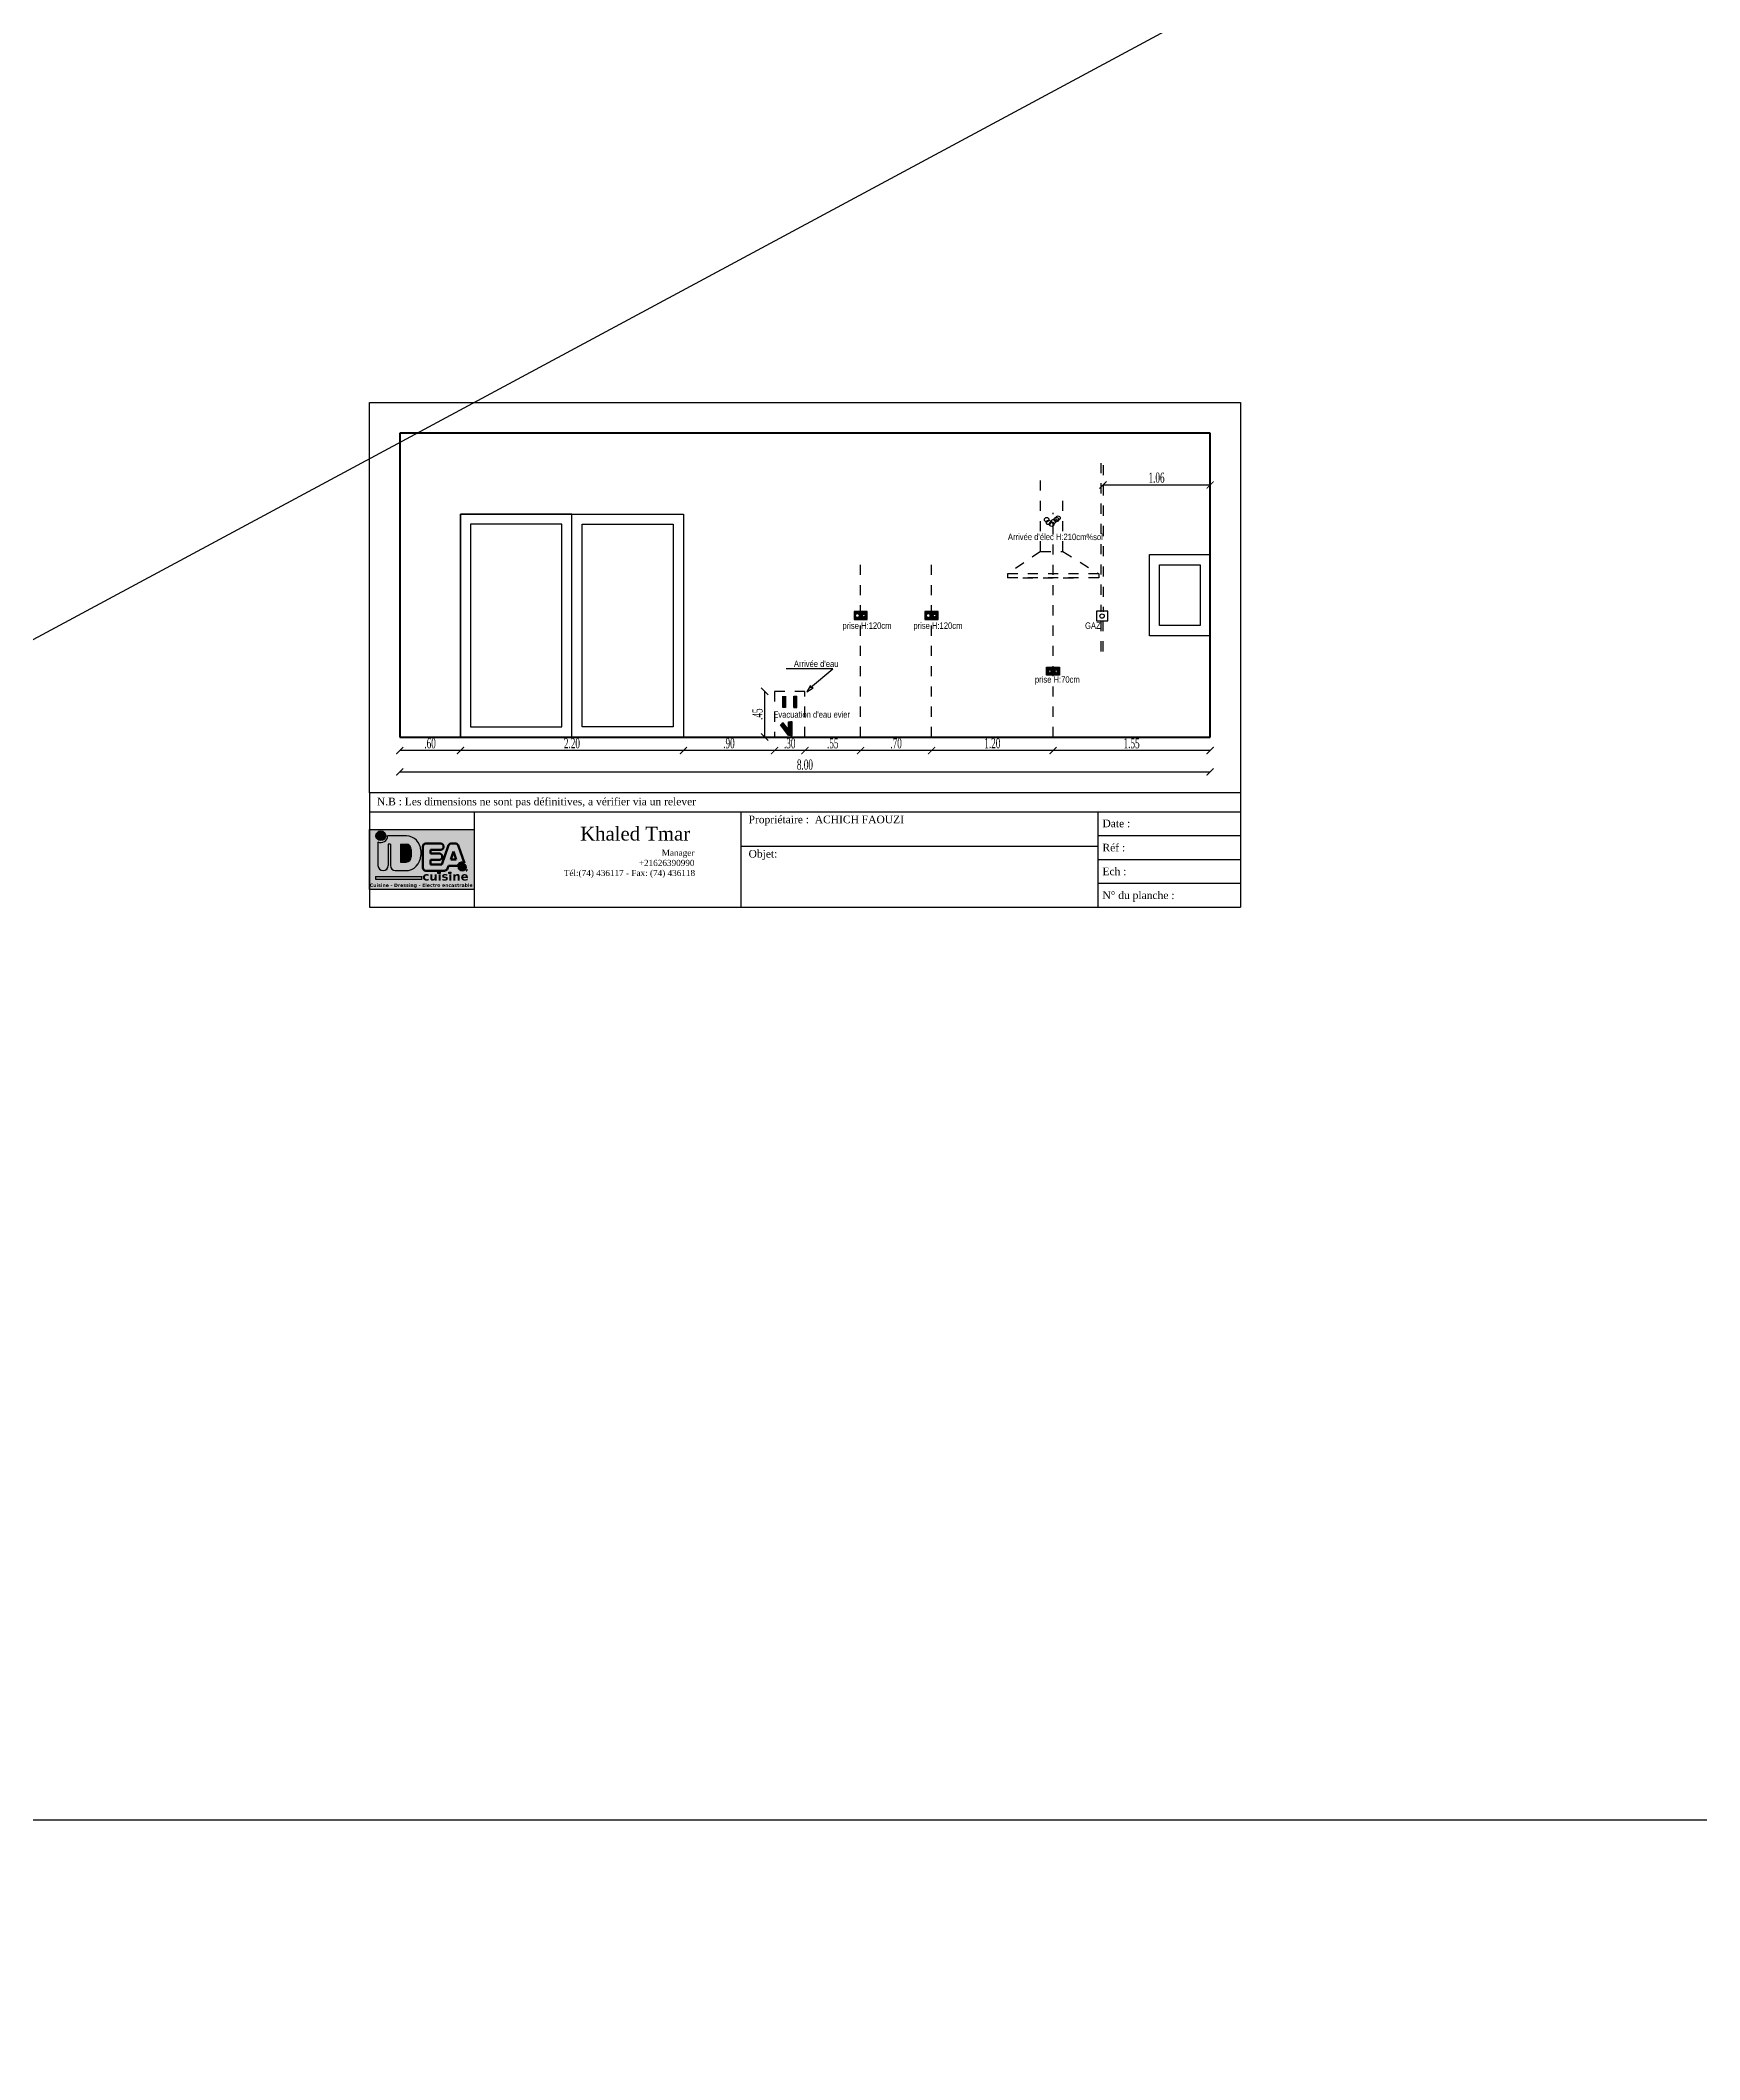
# Model space of a CAD drawing. Header units: inches. Extents: x -90 to 340, y -48 to 179.
# Drawn here: x 143.65 to 160.03, y -5.79 to 14.13 of the extents above; entities that cross this region are included whole.
import ezdxf

# ---------------------------------------------------------------- set-up
doc = ezdxf.new("R2010")
doc.units = ezdxf.units.IN
doc.header["$MEASUREMENT"] = 0
doc.linetypes.add('HIDDEN', pattern=[0.375, 0.25, -0.125])
doc.layers.get('Defpoints').update_dxf_attribs({"lineweight": 15})
doc.layers.add('1', color=7, linetype='Continuous')
doc.layers.add('TEXTE', color=1, linetype='Continuous', lineweight=20)
doc.styles.add('facade', font='times.ttf', dxfattribs={"width": 0.6})
doc.styles.add('style2', font='swisscl.ttf')
doc.dimstyles.new('facade', dxfattribs={"dimscale": 0, "dimtxt": 0.08, "dimasz": 0.04, "dimexe": 0.1, "dimexo": 0.15, "dimgap": 0.01, "dimtad": 1, "dimzin": 4, "dimdsep": 46, "dimtxsty": 'facade', "dimblk": 'ARCHTICK', "dimcen": 0, "dimse1": 1, "dimse2": 1, "dimclrd": 140, "dimclre": 253, "dimclrt": 2, "dimazin": 1, "dimtm": 1e-09, "dimtfac": 1, "dimtix": 1, "dimtmove": 1, "dimatfit": 3, "dimldrblk": 'ARCHTICK', "dimfxl": 0.1, "dimtzin": 0, "dimlwd": -1, "dimarcsym": 0})

# ---------------------------------------------------------------- blocks, each defined once
blk = doc.blocks.new('_ArchTick')
at = {"color": 0, "linetype": 'ByBlock', "const_width": 0.15}
blk.add_lwpolyline([(-0.5, -0.5), (0.5, 0.5)], dxfattribs=at)
blk = doc.blocks.new('*D110')
at = {"color": 140}
blk.add_line((154.136, 9.747), (155.194, 9.747), dxfattribs=at)
at = {"layer": 'Defpoints', "color": 0}
for p in [(154.136, 9.943), (155.194, 9.943), (155.194, 9.747)]:
    blk.add_point(p, dxfattribs=at)
at = {"color": 140, "xscale": 0.07, "yscale": 0.07, "zscale": 0.07, "rotation": 180}
blk.add_blockref('_ArchTick', (154.136, 9.747), dxfattribs=at)
at = {"color": 140, "xscale": 0.07, "yscale": 0.07, "zscale": 0.07}
blk.add_blockref('_ArchTick', (155.194, 9.747), dxfattribs=at)
at = {"color": 6, "insert": (154.665, 9.818), "char_height": 0.1, "attachment_point": 5, "style": 'facade'}
blk.add_mtext('1.06', dxfattribs=at)
blk = doc.blocks.new('*D111')
at = {"color": 140}
blk.add_line((155.194, 7.126), (153.644, 7.126), dxfattribs=at)
at = {"layer": 'Defpoints', "color": 0}
for p in [(153.644, 7.171), (153.644, 7.126), (155.194, 7.171)]:
    blk.add_point(p, dxfattribs=at)
at = {"color": 140, "xscale": 0.07, "yscale": 0.07, "zscale": 0.07, "rotation": 180}
blk.add_blockref('_ArchTick', (153.644, 7.126), dxfattribs=at)
at = {"color": 140, "xscale": 0.07, "yscale": 0.07, "zscale": 0.07}
blk.add_blockref('_ArchTick', (155.194, 7.126), dxfattribs=at)
at = {"color": 6, "insert": (154.419, 7.197), "char_height": 0.1, "attachment_point": 5, "style": 'facade'}
blk.add_mtext('1.55', dxfattribs=at)
blk = doc.blocks.new('*D112')
at = {"color": 140}
blk.add_line((153.644, 7.126), (152.444, 7.126), dxfattribs=at)
at = {"layer": 'Defpoints', "color": 0}
for p in [(152.444, 7.171), (152.444, 7.126), (153.644, 7.171)]:
    blk.add_point(p, dxfattribs=at)
at = {"color": 140, "xscale": 0.07, "yscale": 0.07, "zscale": 0.07, "rotation": 180}
blk.add_blockref('_ArchTick', (152.444, 7.126), dxfattribs=at)
at = {"color": 140, "xscale": 0.07, "yscale": 0.07, "zscale": 0.07}
blk.add_blockref('_ArchTick', (153.644, 7.126), dxfattribs=at)
at = {"color": 6, "insert": (153.044, 7.197), "char_height": 0.1, "attachment_point": 5, "style": 'facade'}
blk.add_mtext('1.20', dxfattribs=at)
blk = doc.blocks.new('*D113')
at = {"color": 140}
blk.add_line((152.444, 7.126), (151.744, 7.126), dxfattribs=at)
at = {"layer": 'Defpoints', "color": 0}
for p in [(151.744, 7.171), (151.744, 7.126), (152.444, 7.171)]:
    blk.add_point(p, dxfattribs=at)
at = {"color": 140, "xscale": 0.07, "yscale": 0.07, "zscale": 0.07, "rotation": 180}
blk.add_blockref('_ArchTick', (151.744, 7.126), dxfattribs=at)
at = {"color": 140, "xscale": 0.07, "yscale": 0.07, "zscale": 0.07}
blk.add_blockref('_ArchTick', (152.444, 7.126), dxfattribs=at)
at = {"color": 6, "insert": (152.094, 7.197), "char_height": 0.1, "attachment_point": 5, "style": 'facade'}
blk.add_mtext('.70', dxfattribs=at)
blk = doc.blocks.new('*D114')
at = {"color": 140}
blk.add_line((151.744, 7.126), (151.194, 7.126), dxfattribs=at)
at = {"layer": 'Defpoints', "color": 0}
for p in [(151.194, 7.171), (151.194, 7.126), (151.744, 7.171)]:
    blk.add_point(p, dxfattribs=at)
at = {"color": 140, "xscale": 0.07, "yscale": 0.07, "zscale": 0.07, "rotation": 180}
blk.add_blockref('_ArchTick', (151.194, 7.126), dxfattribs=at)
at = {"color": 140, "xscale": 0.07, "yscale": 0.07, "zscale": 0.07}
blk.add_blockref('_ArchTick', (151.744, 7.126), dxfattribs=at)
at = {"color": 6, "insert": (151.469, 7.197), "char_height": 0.1, "attachment_point": 5, "style": 'facade'}
blk.add_mtext('.55', dxfattribs=at)
blk = doc.blocks.new('*D115')
at = {"color": 140}
blk.add_line((151.194, 7.126), (150.894, 7.126), dxfattribs=at)
at = {"layer": 'Defpoints', "color": 0}
for p in [(150.894, 7.171), (150.894, 7.126), (151.194, 7.171)]:
    blk.add_point(p, dxfattribs=at)
at = {"color": 140, "xscale": 0.07, "yscale": 0.07, "zscale": 0.07, "rotation": 180}
blk.add_blockref('_ArchTick', (150.894, 7.126), dxfattribs=at)
at = {"color": 140, "xscale": 0.07, "yscale": 0.07, "zscale": 0.07}
blk.add_blockref('_ArchTick', (151.194, 7.126), dxfattribs=at)
at = {"color": 6, "insert": (151.044, 7.197), "char_height": 0.1, "attachment_point": 5, "style": 'facade'}
blk.add_mtext('.30', dxfattribs=at)
blk = doc.blocks.new('*D116')
at = {"color": 140}
blk.add_line((150.894, 7.126), (149.994, 7.126), dxfattribs=at)
at = {"layer": 'Defpoints', "color": 0}
for p in [(149.994, 7.171), (149.994, 7.126), (150.894, 7.171)]:
    blk.add_point(p, dxfattribs=at)
at = {"color": 140, "xscale": 0.07, "yscale": 0.07, "zscale": 0.07, "rotation": 180}
blk.add_blockref('_ArchTick', (149.994, 7.126), dxfattribs=at)
at = {"color": 140, "xscale": 0.07, "yscale": 0.07, "zscale": 0.07}
blk.add_blockref('_ArchTick', (150.894, 7.126), dxfattribs=at)
at = {"color": 6, "insert": (150.444, 7.197), "char_height": 0.1, "attachment_point": 5, "style": 'facade'}
blk.add_mtext('.90', dxfattribs=at)
blk = doc.blocks.new('*D117')
at = {"color": 140}
blk.add_line((149.994, 7.126), (147.794, 7.126), dxfattribs=at)
at = {"layer": 'Defpoints', "color": 0}
for p in [(147.794, 7.171), (147.794, 7.126), (149.994, 7.171)]:
    blk.add_point(p, dxfattribs=at)
at = {"color": 140, "xscale": 0.07, "yscale": 0.07, "zscale": 0.07, "rotation": 180}
blk.add_blockref('_ArchTick', (147.794, 7.126), dxfattribs=at)
at = {"color": 140, "xscale": 0.07, "yscale": 0.07, "zscale": 0.07}
blk.add_blockref('_ArchTick', (149.994, 7.126), dxfattribs=at)
at = {"color": 6, "insert": (148.894, 7.197), "char_height": 0.1, "attachment_point": 5, "style": 'facade'}
blk.add_mtext('2.20', dxfattribs=at)
blk = doc.blocks.new('*D118')
at = {"color": 140}
blk.add_line((147.794, 7.126), (147.194, 7.126), dxfattribs=at)
at = {"layer": 'Defpoints', "color": 0}
for p in [(147.194, 7.171), (147.194, 7.126), (147.794, 7.171)]:
    blk.add_point(p, dxfattribs=at)
at = {"color": 140, "xscale": 0.07, "yscale": 0.07, "zscale": 0.07, "rotation": 180}
blk.add_blockref('_ArchTick', (147.194, 7.126), dxfattribs=at)
at = {"color": 140, "xscale": 0.07, "yscale": 0.07, "zscale": 0.07}
blk.add_blockref('_ArchTick', (147.794, 7.126), dxfattribs=at)
at = {"color": 6, "insert": (147.494, 7.197), "char_height": 0.1, "attachment_point": 5, "style": 'facade'}
blk.add_mtext('.60', dxfattribs=at)
blk = doc.blocks.new('*D119')
at = {"color": 140}
blk.add_line((147.194, 6.915), (155.194, 6.915), dxfattribs=at)
at = {"layer": 'Defpoints', "color": 0}
for p in [(147.194, 7.16), (155.194, 7.16), (155.194, 6.915)]:
    blk.add_point(p, dxfattribs=at)
at = {"color": 140, "xscale": 0.07, "yscale": 0.07, "zscale": 0.07, "rotation": 180}
blk.add_blockref('_ArchTick', (147.194, 6.915), dxfattribs=at)
at = {"color": 140, "xscale": 0.07, "yscale": 0.07, "zscale": 0.07}
blk.add_blockref('_ArchTick', (155.194, 6.915), dxfattribs=at)
at = {"color": 6, "insert": (151.194, 6.986), "char_height": 0.1, "attachment_point": 5, "style": 'facade'}
blk.add_mtext('8.00', dxfattribs=at)
blk = doc.blocks.new('*D120')
at = {"color": 140}
blk.add_line((150.797, 7.26), (150.797, 7.71), dxfattribs=at)
at = {"layer": 'Defpoints', "color": 0}
for p in [(150.797, 7.71), (150.894, 7.71), (150.894, 7.26)]:
    blk.add_point(p, dxfattribs=at)
at = {"color": 140, "xscale": 0.07, "yscale": 0.07, "zscale": 0.07}
for p, rotation in [((150.797, 7.71), 90), ((150.797, 7.26), 270)]:
    blk.add_blockref('_ArchTick', p, dxfattribs=dict(at, rotation=rotation))
at = {"color": 6, "insert": (150.726, 7.485), "char_height": 0.1, "attachment_point": 5, "rotation": 90, "style": 'facade'}
blk.add_mtext('.45', dxfattribs=at)

msp = doc.modelspace()

# ---------------------------------------------------------------- hatches: boundary and pattern name
h = msp.add_hatch(color=256)
h.paths.add_polyline_path([(151.74422, 8.41959), (151.80922, 8.41959), (151.80922, 8.49959), (151.74422, 8.49959)])
h.paths.add_polyline_path([(151.78805, 8.45837, -1), (151.76086, 8.45837, -1)], flags=16)
h.paths.add_polyline_path([(151.67922, 8.49959), (151.67922, 8.41959), (151.74422, 8.41959), (151.74422, 8.49959)])
h.paths.add_polyline_path([(151.72481, 8.45837, -1), (151.6983, 8.45837, -1)], flags=16)
h = msp.add_hatch(color=256)
h.paths.add_polyline_path([(152.44422, 8.41959), (152.50922, 8.41959), (152.50922, 8.49959), (152.44422, 8.49959)])
h.paths.add_polyline_path([(152.48805, 8.45837, -1), (152.46086, 8.45837, -1)], flags=16)
h.paths.add_polyline_path([(152.37922, 8.49959), (152.37922, 8.41959), (152.44422, 8.41959), (152.44422, 8.49959)])
h.paths.add_polyline_path([(152.42481, 8.45837, -1), (152.3983, 8.45837, -1)], flags=16)
h = msp.add_hatch(color=256)
h.paths.add_polyline_path([(153.64276, 7.87006), (153.57776, 7.87006), (153.57776, 7.95006), (153.64276, 7.95006)])
h.paths.add_polyline_path([(153.59893, 7.90884, 1), (153.62612, 7.90884, 1)], flags=16)
h.paths.add_polyline_path([(153.70776, 7.95006), (153.70776, 7.87006), (153.64276, 7.87006), (153.64276, 7.95006)])
h.paths.add_polyline_path([(153.66217, 7.90884, 1), (153.68868, 7.90884, 1)], flags=16)
for points in [[(150.9746, 7.6632), (151.00279, 7.6632), (151.00279, 7.55054), (150.9746, 7.55054)], [(151.11383, 7.6632), (151.08565, 7.6632), (151.08565, 7.55054), (151.11383, 7.55054)]]:
    msp.add_hatch(color=256).paths.add_polyline_path(points)
h = msp.add_hatch(color=256)
h.paths.add_polyline_path([(150.95285, 7.38051), (150.96615, 7.39076), (151.04652, 7.28647), (151.03322, 7.27622)])
h.paths.add_polyline_path([(150.96615, 7.39076), (150.97944, 7.40101), (151.05982, 7.29671), (151.04652, 7.28647)])
h = msp.add_hatch(color=256)
h.paths.add_polyline_path([(151.03322, 7.40789), (151.05001, 7.40789), (151.05001, 7.27622), (151.03322, 7.27622)])
h.paths.add_polyline_path([(151.05001, 7.40789), (151.0668, 7.40789), (151.0668, 7.27622), (151.05001, 7.27622)])
h = msp.add_hatch(color=1)
h.set_gradient(color1=(255, 255, 255), one_color=1, tint=1)
h.paths.add_polyline_path([(146.89422, 6.34818), (146.89422, 5.75613), (147.92886, 5.75613), (147.92886, 6.34818)])
h = msp.add_hatch(color=1)
h.set_gradient(color1=(255, 0, 0), color2=(255, 10, 10), one_color=1, tint=0.52)
h.paths.add_polyline_path([(147.05539, 6.28498, 1), (146.95944, 6.28498, 1)])
h = msp.add_hatch(color=256)
h.set_gradient(color2=(31, 31, 31), one_color=1, tint=0.12)
h.paths.add_polyline_path([(147.25978, 6.28407), (147.07477, 6.28407, -0.54420169), (146.97895, 6.22394), (146.97895, 5.99098, 0.9895976), (147.08033, 5.99098), (147.08033, 6.20376), (147.10154, 6.20376), (147.10154, 5.99098, 0.38498701), (147.14972, 5.94082), (147.25081, 5.94082, 0.41108722), (147.40281, 6.09195), (147.40281, 6.14119, 0.39409444)])
h.paths.add_polyline_path([(147.30726, 6.14944), (147.30726, 6.07811, -0.4013665), (147.25717, 6.02538), (147.20053, 6.02538), (147.20053, 6.20218), (147.25717, 6.20218, -0.4013665)], flags=16)
h = msp.add_hatch(color=1)
h.set_gradient(color1=(255, 255, 255), one_color=1, tint=1)
h.paths.add_polyline_path([(147.20053, 6.02538), (147.25717, 6.02538, 0.39922417), (147.30726, 6.07773), (147.30726, 6.14983, 0.39922417), (147.25717, 6.20218), (147.20053, 6.20218)])
h = msp.add_hatch(color=1)
h.set_gradient(color1=(255, 0, 0), color2=(255, 10, 10), one_color=1, tint=0.52)
h.paths.add_polyline_path([(147.77293, 5.97455, 1), (147.84942, 5.97455, 1)])
h = msp.add_hatch(color=1)
h.set_gradient(color1=(192, 192, 192), color2=(189, 189, 189), one_color=1, tint=0.74)
h.paths.add_polyline_path([(146.95442, 5.88373), (146.95442, 5.85802), (147.41168, 5.85802, -0.1982827), (147.41168, 5.88373)])
h = msp.add_hatch(color=1)
h.set_gradient(color1=(255, 0, 0), color2=(255, 10, 10), one_color=1, tint=0.52)
h.paths.add_polyline_path([(147.59288, 5.91148), (147.59288, 5.9268), (147.57162, 5.9268), (147.57162, 5.91148)])
h = msp.add_hatch(color=1)
h.set_gradient(color1=(255, 0, 0), color2=(255, 10, 10), one_color=1, tint=0.52)
h.paths.add_polyline_path([(147.67837, 5.91148), (147.69963, 5.91148), (147.69963, 5.9268), (147.67837, 5.9268)])

# ---------------------------------------------------------------- linework, layer by layer
for p, q in [((191.65262, 34.06126), (117.50468, -5.79253)), ((146.89422, 10.55959), (155.49422, 10.55959)), ((146.89422, 6.70959), (146.89422, 10.55959)), ((155.49422, 10.55959), (155.49422, 6.85959)), ((147.79422, 7.25959), (147.79422, 9.45959)), ((147.79422, 9.45959), (149.99422, 9.45959)), ((149.99422, 9.45959), (149.99422, 7.25959)), ((154.59422, 8.25959), (154.59422, 9.05959)), ((154.59422, 9.05959), (155.19422, 9.05959)), ((154.59422, 9.05959), (155.19422, 9.05959)), ((154.59422, 8.25959), (154.59422, 9.05959)), ((153.19422, 8.86959), (153.19422, 8.82959)), ((154.09422, 8.86959), (154.09422, 8.82959)), ((155.19422, 8.25959), (154.59422, 8.25959)), ((155.19422, 8.25959), (154.59422, 8.25959)), ((151.46815, 7.93314), (151.00745, 7.93314)), ((151.24855, 7.74692), (151.46815, 7.93314)), ((151.00279, 7.55054), (151.00279, 7.6632)), ((151.08565, 7.55054), (151.08565, 7.6632)), ((151.08565, 7.6632), (151.11383, 7.6632)), ((151.2505, 7.76834), (151.21163, 7.70544)), ((151.21163, 7.70544), (151.2769, 7.74559)), ((151.24855, 7.74692), (151.2505, 7.76834)), ((151.2769, 7.74559), (151.24855, 7.74692)), ((155.49422, 6.85959), (155.49422, 5.58089)), ((155.49422, 6.70959), (146.89422, 6.70959)), ((146.89422, 6.70959), (146.89422, 5.58089)), ((146.89422, 6.52147), (155.49422, 6.52147)), ((147.92886, 6.52147), (147.92886, 5.58089)), ((150.5625, 6.52147), (150.5625, 5.58089)), ((154.084, 6.52147), (154.084, 5.58089)), ((147.10154, 6.20376), (147.08033, 6.20376)), ((150.5625, 6.18286), (154.084, 6.18286)), ((154.084, 6.28633), (155.49422, 6.28633)), ((154.084, 6.05118), (155.49422, 6.05118)), ((154.084, 5.81603), (155.49422, 5.81603)), ((146.89422, 5.58089), (154.04266, 5.58089)), ((146.89422, 5.58089), (155.49422, 5.58089))]:
    msp.add_line(p, q)
at = {"color": 1, "lineweight": 40}
for p, q in [((155.19422, 10.25959), (147.19422, 10.25959)), ((147.19422, 10.25959), (147.19422, 7.25959)), ((155.19422, 7.25959), (155.19422, 10.25959)), ((155.19422, 7.25959), (155.19422, 8.45959)), ((147.19422, 7.25959), (155.19422, 7.25959))]:
    msp.add_line(p, q, dxfattribs=at)
at = {"color": 18, "true_color": 0x000000}
for p, q in [((146.97895, 6.22394), (146.97895, 5.99098)), ((147.25978, 6.28407), (147.07477, 6.28407)), ((147.08033, 6.20376), (147.08033, 5.99098)), ((147.10154, 6.20376), (147.10154, 5.99098)), ((147.20053, 6.20218), (147.20053, 6.02538)), ((147.20053, 6.20218), (147.25717, 6.20218)), ((147.20053, 6.02538), (147.25717, 6.02538)), ((147.30726, 6.14983), (147.30726, 6.07773)), ((147.40281, 6.14119), (147.40281, 6.09195)), ((147.14972, 5.94082), (147.25081, 5.94082))]:
    msp.add_line(p, q, dxfattribs=at)
at = {"color": 18, "lineweight": 50, "true_color": 0x000000}
for p, q in [((147.45033, 6.20815), (147.59901, 6.20815)), ((147.60879, 6.00224), (147.6716, 6.18371)), ((147.69929, 6.20785), (147.74729, 6.20785)), ((147.83306, 6.0159), (147.77498, 6.18371)), ((147.42188, 6.17713), (147.42188, 5.96851)), ((147.59901, 6.14611), (147.4995, 6.14611)), ((147.4995, 6.14611), (147.4995, 6.11075)), ((147.4995, 6.11075), (147.58608, 6.11075)), ((147.4995, 6.00224), (147.4995, 6.04796)), ((147.4995, 6.04796), (147.58608, 6.04796)), ((147.60879, 6.00224), (147.4995, 6.00224)), ((147.66685, 5.96117), (147.67648, 5.989)), ((147.76667, 5.989), (147.67648, 5.989)), ((147.69775, 6.05045), (147.72533, 6.13012)), ((147.7529, 6.05045), (147.69775, 6.05045)), ((147.7529, 6.05045), (147.72533, 6.13012)), ((147.45033, 5.93997), (147.63815, 5.93997)), ((147.84841, 5.94254), (147.85455, 5.95091)), ((147.85735, 5.94212), (147.84841, 5.94254)), ((147.85455, 5.95091), (147.85735, 5.94212))]:
    msp.add_line(p, q, dxfattribs=at)
at = {"color": 9}
for p, q in [((146.95442, 5.88373), (146.95442, 5.85802)), ((146.95442, 5.88373), (147.41168, 5.88373)), ((146.95442, 5.85802), (147.41168, 5.85802))]:
    msp.add_line(p, q, dxfattribs=at)
for points in [[(123.39293, 32.04066), (190.1155, 32.04066), (190.1155, -3.42943), (123.39293, -3.42943)], [(147.79422, 7.25959), (148.89422, 7.25959), (148.89422, 9.45959), (147.79422, 9.45959)], [(149.99422, 7.25959), (148.89422, 7.25959), (148.89422, 9.45959), (149.99422, 9.45959)], [(147.89422, 7.35959), (148.79422, 7.35959), (148.79422, 9.35959), (147.89422, 9.35959)], [(149.89422, 7.35959), (148.99422, 7.35959), (148.99422, 9.35959), (149.89422, 9.35959)], [(154.69422, 8.95959), (155.09422, 8.95959), (155.09422, 8.35959), (154.69422, 8.35959)], [(151.67922, 8.41959), (151.80922, 8.41959), (151.80922, 8.49959), (151.67922, 8.49959)], [(152.37922, 8.41959), (152.50922, 8.41959), (152.50922, 8.49959), (152.37922, 8.49959)], [(154.18339, 8.5023), (154.07277, 8.5023), (154.07277, 8.40481), (154.18339, 8.40481)], [(153.70776, 7.87006), (153.57776, 7.87006), (153.57776, 7.95006), (153.70776, 7.95006)], [(150.95285, 7.38051), (150.96615, 7.39076), (151.04652, 7.28647), (151.03322, 7.27622)], [(150.97944, 7.40101), (150.96615, 7.39076), (151.04652, 7.28647), (151.05982, 7.29671)], [(151.03322, 7.40789), (151.05001, 7.40789), (151.05001, 7.27622), (151.03322, 7.27622)], [(151.0668, 7.40789), (151.05001, 7.40789), (151.05001, 7.27622), (151.0668, 7.27622)]]:
    msp.add_lwpolyline(points, close=True)
for points in [[(151.00279, 7.6632), (151.00279, 7.55054), (150.9746, 7.55054), (150.9746, 7.6632)], [(151.08565, 7.6632), (151.08565, 7.55054), (151.11383, 7.55054), (151.11383, 7.6632)]]:
    msp.add_lwpolyline(points)
at = {"color": 255}
msp.add_lwpolyline([(146.89422, 6.34818), (147.92886, 6.34818), (147.92886, 5.75613), (146.89422, 5.75613)], close=True, dxfattribs=at)
at = {"color": 1}
for points in [[(147.57162, 5.9268), (147.59288, 5.9268), (147.59288, 5.91148), (147.57162, 5.91148)], [(147.67837, 5.9268), (147.69963, 5.9268), (147.69963, 5.91148), (147.67837, 5.91148)], [(147.67837, 5.9268), (147.69963, 5.9268), (147.69963, 5.91148), (147.67837, 5.91148)]]:
    msp.add_lwpolyline(points, close=True, dxfattribs=at)
for centre, radius in [((153.58009, 9.40435), 0.02195), ((153.59818, 9.37722), 0.02195), ((153.62985, 9.35959), 0.02195), ((153.64975, 9.38717), 0.02195), ((153.67554, 9.40661), 0.02195), ((153.69273, 9.42017), 0.02195), ((151.77445, 8.45837), 0.01359), ((152.47445, 8.45837), 0.01359), ((154.12799, 8.45333), 0.02132), ((153.61252, 7.90884), 0.01359), ((153.67542, 7.90884), 0.01326)]:
    msp.add_circle(centre, radius)
for centre, radius in [((147.00742, 6.28498), 0.04798), ((147.81117, 5.97455), 0.03825)]:
    msp.add_circle(centre, radius, dxfattribs=at)
at = {"color": 18, "true_color": 0x000000}
for centre, radius, start, end in [((147.00742, 6.28498), 0.06736, 245.000836, 359.221263), ((147.25466, 6.14964), 0.0526, 0.211589, 87.263904), ((147.25474, 6.13599), 0.14817, 2.012263, 88.048759), ((147.02964, 5.99151), 0.05069, 180.599125, 359.400875), ((147.15338, 5.99254), 0.05186, 181.729634, 265.953863), ((147.25043, 6.0932), 0.15239, 270.142398, 359.530147), ((147.25466, 6.07792), 0.0526, 272.736096, 359.788411)]:
    msp.add_arc(centre, radius, start, end, dxfattribs=at)
at = {"color": 18, "lineweight": 50, "true_color": 0x000000}
for centre, radius, start, end in [((147.45301, 6.17713), 0.03114, 94.936346, 180), ((147.59633, 6.17713), 0.03114, 274.936346, 85.063654), ((147.70472, 6.17367), 0.03461, 99.026131, 163.134776), ((147.74186, 6.17367), 0.03461, 16.865224, 80.973869), ((147.58292, 6.07936), 0.03155, 275.753562, 84.246438), ((147.81117, 5.97455), 0.04679, 62.104834, 162.015125), ((147.45253, 5.97061), 0.03072, 183.921236, 265.900953), ((147.63591, 5.97302), 0.03313, 266.130828, 339.032123)]:
    msp.add_arc(centre, radius, start, end, dxfattribs=at)
at = {"color": 9}
msp.add_arc((147.44282, 5.87087), 0.03369, 157.569417, 202.430583, dxfattribs=at)
at = {"layer": '1', "color": 2, "linetype": 'HIDDEN', "ltscale": 0.4}
for p, q in [((153.51985, 9.09123), (153.51985, 9.81553)), ((153.73985, 9.09123), (153.73985, 9.69053)), ((153.64422, 7.25959), (153.64422, 9.47063)), ((151.74422, 7.25959), (151.74422, 8.98132)), ((152.44422, 7.25959), (152.44422, 8.98132)), ((153.51985, 9.09123), (153.19422, 8.86959)), ((153.51985, 9.09123), (153.73985, 9.09123)), ((153.73985, 9.09123), (154.09422, 8.86959)), ((154.09422, 8.86959), (153.19422, 8.86959)), ((154.09422, 8.82959), (153.19422, 8.82959)), ((153.34422, 8.82959), (153.94422, 8.82959)), ((154.1151, 8.40481), (154.1151, 8.09614)), ((154.1351, 8.40481), (154.1351, 8.09614))]:
    msp.add_line(p, q, dxfattribs=at)
at = {"layer": '1', "color": 2, "linetype": 'HIDDEN', "ltscale": 0.2}
for p, q in [((154.11647, 9.96327), (154.11647, 8.49598)), ((154.13647, 9.94327), (154.13647, 8.49598))]:
    msp.add_line(p, q, dxfattribs=at)
at = {"layer": '1', "color": 2, "linetype": 'HIDDEN', "ltscale": 0.4}
msp.add_lwpolyline([(151.19422, 7.70959), (150.89422, 7.70959), (150.89422, 7.25959), (151.19422, 7.25959)], close=True, dxfattribs=at)

# ---------------------------------------------------------------- texts
at = {"attachment_point": 1}
for s, insert, char_height, width in [('{\\fVerdana|b1|i0|c0|p34;\\C9;Cuisine\\C1; - \\C9;Dressing\\C1; - \\C9;Electro encastrable}', (146.89932, 5.81387), 0.0332699, 1.0582424), ('{\\fVerdana|b1|i0|c0|p34;cuisine}', (147.41836, 5.92669), 0.0833405, 0.1922657)]:
    msp.add_mtext(s, dxfattribs=dict(at, insert=insert, char_height=char_height, width=width))
at = {"layer": 'TEXTE', "style": 'style2', "width": 1.111111}
for s, p in [("Arrivée d'élec H:210cm%%%sol", (153.1981, 9.20297)), ('prise H:120cm', (151.56434, 8.32719)), ('prise H:120cm', (152.26434, 8.32719)), ('GAZ', (153.95911, 8.32719)), ("Arrivée d'eau", (151.08539, 7.95039)), ('prise H:70cm', (153.46457, 7.79598)), ("Evacuation d'eau evier ", (150.88167, 7.44996))]:
    msp.add_text(s, height=0.063, dxfattribs=at).set_placement(p)
at = {"layer": 'TEXTE', "attachment_point": 1}
for s, insert, char_height, width in [('{\\fDutch801 XBd BT|b0|i0|c0|p18;N.B : Les dimensions ne sont pas définitives, a vérifier via un relever}', (146.96947, 6.66068), 0.0752468, 3.4613527), ('{\\fDutch801 XBd BT|b0|i0|c0|p26;                             Khaled Tmar \\P\\H0.443x;                                                                                                     Manager\\P                                                                                           +21626390990 \\P\\H1.881x;                               \\H0.5316x;Tél:(74) 436117 - Fax: (74) 436118}', (147.49289, 6.37332), 0.13543295, 2.9346251), ('{\\fDutch801 XBd BT|b0|i0|c0|p26;Propriétaire :  ACHICH FAOUZI \\P                      }', (150.63775, 6.48385), 0.0752468, 2.1069103), ('\\pt12.04;{\\fDutch801 XBd BT|b0|i0|c0|p26;Date :}', (154.13103, 6.44449), 0.0752468, 1.0346435), ('{\\fDutch801 XBd BT|b0|i0|c0|p26;Réf :       }', (154.13103, 6.20638), 0.0752468, 0.8277148), ('\\pt0.2125;{\\fDutch801 XBd BT|b0|i0|c0|p18;Objet: \\P             \\P\\pt0.0854;             }', (150.63775, 6.14524), 0.0752468, 1.8435465), ('\\pt0.08589;{\\fDutch801 XBd BT|b0|i0|c0|p26;Ech :   }', (154.13103, 5.97123), 0.0752468, 0.8277148), ('\\pt0.64;{\\fDutch801 XBd BT|b0|i0|c0|p26;N° du planche : }', (154.13103, 5.73609), 0.0752468, 1.0346435)]:
    msp.add_mtext(s, dxfattribs=dict(at, insert=insert, char_height=char_height, width=width))

# ---------------------------------------------------------------- dimensions: what is measured, and where the dimension line sits
at = {"color": 1}
for base, p1, p2, picture, middle in [((155.19422, 9.74738), (154.13647, 9.94327), (155.19422, 9.94327), '*D110', (154.66534, 9.81839)), ((147.19422, 7.12566), (147.79422, 7.1713), (147.19422, 7.1713), '*D118', (147.49422, 7.19667)), ((147.79422, 7.12566), (149.99422, 7.1713), (147.79422, 7.1713), '*D117', (148.89422, 7.19667)), ((149.99422, 7.12566), (150.89422, 7.1713), (149.99422, 7.1713), '*D116', (150.44422, 7.19667)), ((150.89422, 7.12566), (151.19422, 7.1713), (150.89422, 7.1713), '*D115', (151.04422, 7.19667)), ((151.19422, 7.12566), (151.74422, 7.1713), (151.19422, 7.1713), '*D114', (151.46922, 7.19667)), ((151.74422, 7.12566), (152.44422, 7.1713), (151.74422, 7.1713), '*D113', (152.09422, 7.19667)), ((152.44422, 7.12566), (153.64422, 7.1713), (152.44422, 7.1713), '*D112', (153.04422, 7.19667)), ((153.64422, 7.12566), (155.19422, 7.1713), (153.64422, 7.1713), '*D111', (154.41922, 7.19667)), ((155.19422, 6.91461), (147.19422, 7.15958), (155.19422, 7.15958), '*D119', (151.19422, 6.98562))]:
    dim = msp.add_linear_dim(base=base, p1=p1, p2=p2, dimstyle='facade', override={"dimscale": 1, "dimtxt": 0.1, "dimasz": 0.07, "dimgap": 0.02, "dimclrt": 6}, dxfattribs=at)
    dim.commit()
    dim.dimension.update_dxf_attribs({"geometry": picture, "text_midpoint": middle})
dim = msp.add_linear_dim(base=(150.7967, 7.70959), p1=(150.89422, 7.25959), p2=(150.89422, 7.70959), angle=90, dimstyle='facade', override={"dimscale": 1, "dimtxt": 0.1, "dimasz": 0.07, "dimgap": 0.02, "dimclrt": 6}, dxfattribs=at)
dim.commit()
dim.dimension.update_dxf_attribs({"geometry": '*D120', "text_midpoint": (150.72569, 7.48459)})

doc.saveas('drawing.dxf')
